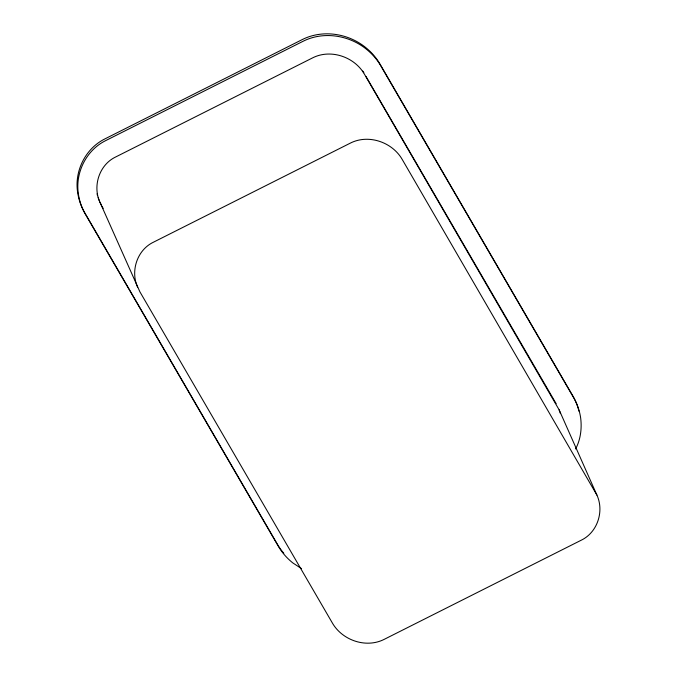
<?xml version="1.0" encoding="UTF-8"?>
<svg xmlns="http://www.w3.org/2000/svg" width="677" height="677" viewBox="0 0 677 677"><rect width="100%" height="100%" fill="white"/><g stroke="black" fill="none" stroke-linecap="round" stroke-linejoin="round"><path stroke-width="1.02" d="M575.611 448.961C580.595 439.559 581.983 428.541 580.671 418.047A124.771 83.483 -23.9 0 0 573.647 397.712L380.694 65.677A124.771 83.483 -23.9 0 0 366.249 49.082C348.943 35.128 323.657 31.108 303.482 41.077L105.544 140.681C86.241 150.26 75.088 172.753 78.38 193.944A124.771 83.483 -23.9 0 0 85.404 214.279L278.357 546.314A124.771 83.483 -23.9 0 0 292.811 562.917L301.561 568.655M362.72 71.085L363.837 72.752M365.961 76.408L556.164 403.704M102.117 206.57L103.183 208.398M559.16 409.89L364.598 74.478C354.706 56.919 330.791 48.592 312.562 57.892L115.699 156.962C99.358 164.697 92.461 185.879 99.891 202.11L139.885 291.795L332.221 622.747C342.113 640.307 366.029 648.634 384.265 639.325L581.12 540.263C597.469 532.52 604.358 511.347 596.928 495.115L559.16 409.89L560.463 413.622M596.928 495.115L402.366 159.704C392.474 142.145 368.559 133.818 350.331 143.126L153.467 242.188C137.126 249.931 130.229 271.105 137.659 287.336M99.891 202.11L101.677 205.673M98.148 197.582L99.13 200.384M97.099 193.8L97.496 195.712M578.92 411.151A124.771 83.483 -23.9 0 0 572.886 395.986L379.924 63.96A124.771 83.483 -23.9 0 0 365.478 47.356C348.173 33.41 322.895 29.39 302.712 39.351L104.783 138.963C85.471 148.534 74.318 171.036 77.618 192.217A124.771 83.483 -23.9 0 0 84.633 212.553L277.595 544.587A124.771 83.483 -23.9 0 0 283.815 553.27"/></g></svg>
